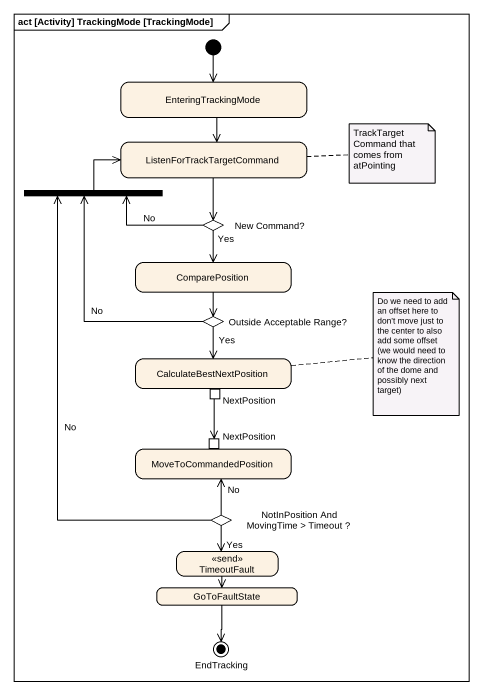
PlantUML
@startuml
mainframe act [Activity] TrackingMode [TrackingMode]
hide empty description
state EnteringTrackingMode
state ListenForTrackTargetCommand
state fork1 <<join>>
state "New Command?" as New_Command <<choice>>
state ComparePosition
state "Outside Acceptable Range?" as Outside_Acceptable_Range <<choice>>
state CalculateBestNextPosition {
  state NextPosition <<outputPin>>
}
state MoveToCommandedPosition {
  state "NextPosition" as NextPosition_2 <<inputPin>>
}
state "NotInPosition And MovingTime > Timeout ?" as NotInPosition_And <<choice>>
state TimeoutFault <<send>>
state GoToFaultState
state EndTracking <<end>>
[*] --> EnteringTrackingMode
EnteringTrackingMode --> ListenForTrackTargetCommand
ListenForTrackTargetCommand --> New_Command
fork1 -right-> ListenForTrackTargetCommand
New_Command -left-> fork1 : No
New_Command --> ComparePosition : Yes
ComparePosition --> Outside_Acceptable_Range
Outside_Acceptable_Range -up-> fork1 : No
Outside_Acceptable_Range --> CalculateBestNextPosition : Yes
NextPosition --> NextPosition_2
NotInPosition_And -up-> fork1 : No
NotInPosition_And -up-> MoveToCommandedPosition : No
NotInPosition_And --> TimeoutFault : Yes
TimeoutFault --> GoToFaultState
GoToFaultState --> EndTracking
note right of ListenForTrackTargetCommand : TrackTarget Command that comes from atPointing
note right of CalculateBestNextPosition : Do we need to add an offset here to don't move just to the center to also add some offset (we would need to know the direction of the dome and possibly next target)
@enduml
